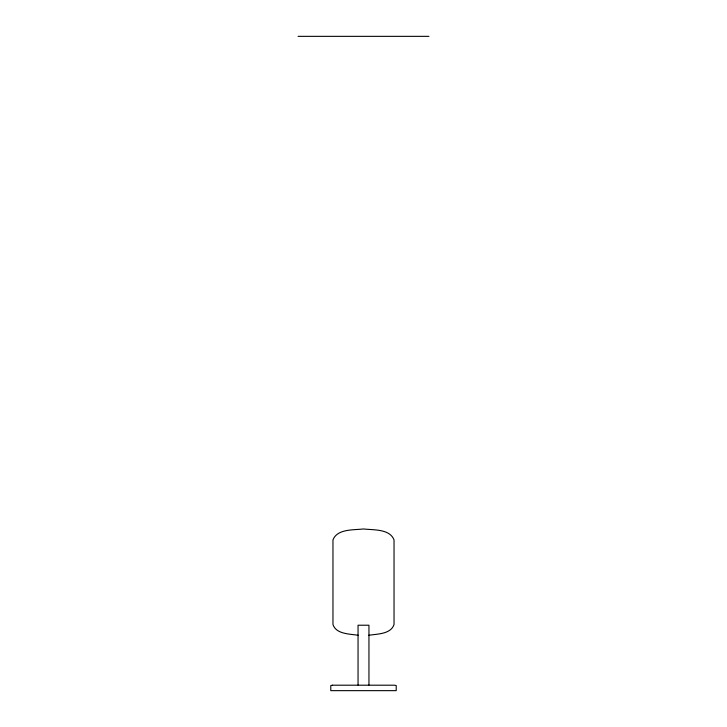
<?xml version="1.0" encoding="UTF-8"?>
<svg xmlns="http://www.w3.org/2000/svg" width="727" height="727" viewBox="0 0 727 727"><rect width="100%" height="100%" fill="white"/><g stroke="black" fill="none" stroke-linecap="round" stroke-linejoin="round"><path stroke-width="1.09" d="M368.707 635.289C377.104 633.917 390.853 634.298 394.034 624.502L394.034 539.907C389.763 528.674 373.251 530.137 363.5 528.965C353.749 530.137 337.237 528.674 332.966 539.907L332.966 624.502C336.147 634.298 349.896 633.917 358.293 635.289M298.07 36.35L428.93 36.35M368.952 685.007L368.952 625.22L358.047 625.22L358.047 685.007M332.421 685.197L330.785 685.561L330.785 690.65L396.215 690.65L396.215 685.561L394.579 685.197L332.421 685.197"/></g></svg>
